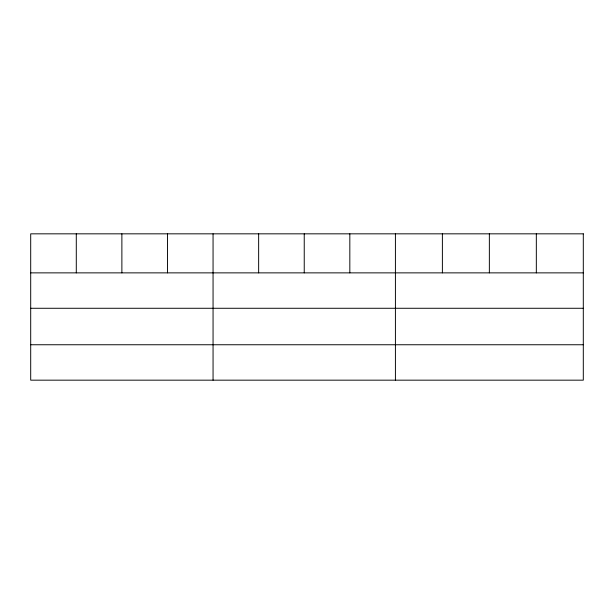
<?xml version="1.0" encoding="UTF-8"?>
<svg xmlns="http://www.w3.org/2000/svg" width="614" height="614" viewBox="0 0 614 614"><rect width="100%" height="100%" fill="white"/><g stroke="black" fill="none" stroke-linecap="round" stroke-linejoin="round"><path stroke-width="0.92" d="M30.7 272.869L583.3 272.869M30.7 308.274L583.3 308.274M30.7 344.753L583.3 344.753M536.329 233.834L536.329 272.869M489.358 233.834L489.358 272.869M442.387 233.834L442.387 272.869M395.416 233.834L395.416 380.166M349.827 233.834L349.827 272.869M304.237 233.834L304.237 272.869M258.647 233.834L258.647 272.869M213.058 233.834L213.058 380.166M167.468 233.834L167.468 272.869M121.879 233.834L121.879 272.869M76.29 233.834L76.29 272.869M583.3 233.834L30.7 233.834L30.7 380.166L583.3 380.166L583.3 233.834"/></g></svg>
